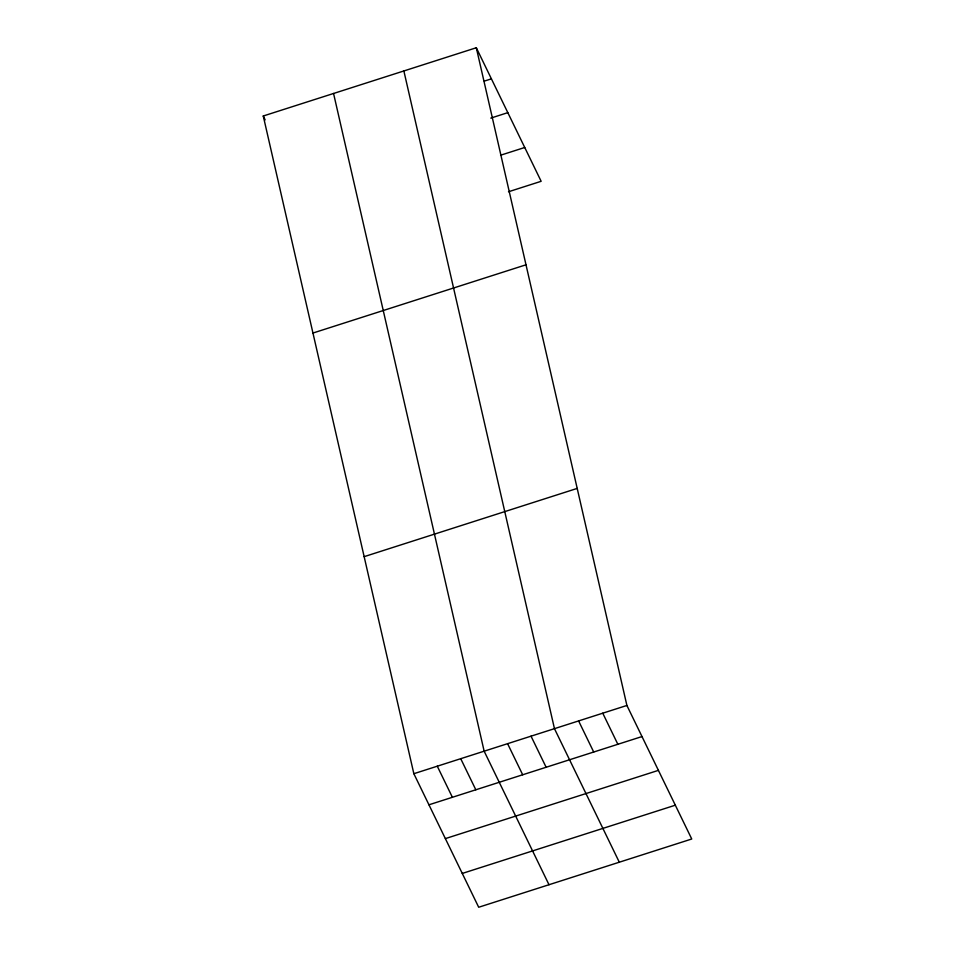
<?xml version="1.0" encoding="UTF-8"?>
<svg xmlns="http://www.w3.org/2000/svg" width="955" height="955" viewBox="0 0 955 955"><rect width="100%" height="100%" fill="white"/><g stroke="black" fill="none" stroke-linecap="round" stroke-linejoin="round"><path stroke-width="1.43" d="M476.306 47.75L626.898 705.459L691.742 839.003L478.694 907.25L413.849 773.705L263.258 115.997L476.306 47.75L541.151 181.295L508.49 191.764M484.304 81.115L491.407 78.847M490.786 118.11L507.821 112.654M500.587 155.223L524.737 147.488M312.954 333.044L526.002 264.798M364.153 556.658L577.202 488.411M413.849 773.705L626.898 705.459M428.938 804.802L641.999 736.556M445.364 838.609L658.413 770.363M462.268 873.443L675.328 805.196M602.76 713.194L617.849 744.291M578.611 720.929L593.712 752.027M263.258 115.997L265.144 119.888M619.306 862.21L554.461 728.665L403.87 70.957M531.028 736.174L546.129 767.259M507.594 743.682L522.683 774.768M548.994 884.724L484.149 751.179L333.558 93.471M460.716 758.688L475.817 789.785M437.283 766.197L452.384 797.294"/></g></svg>
